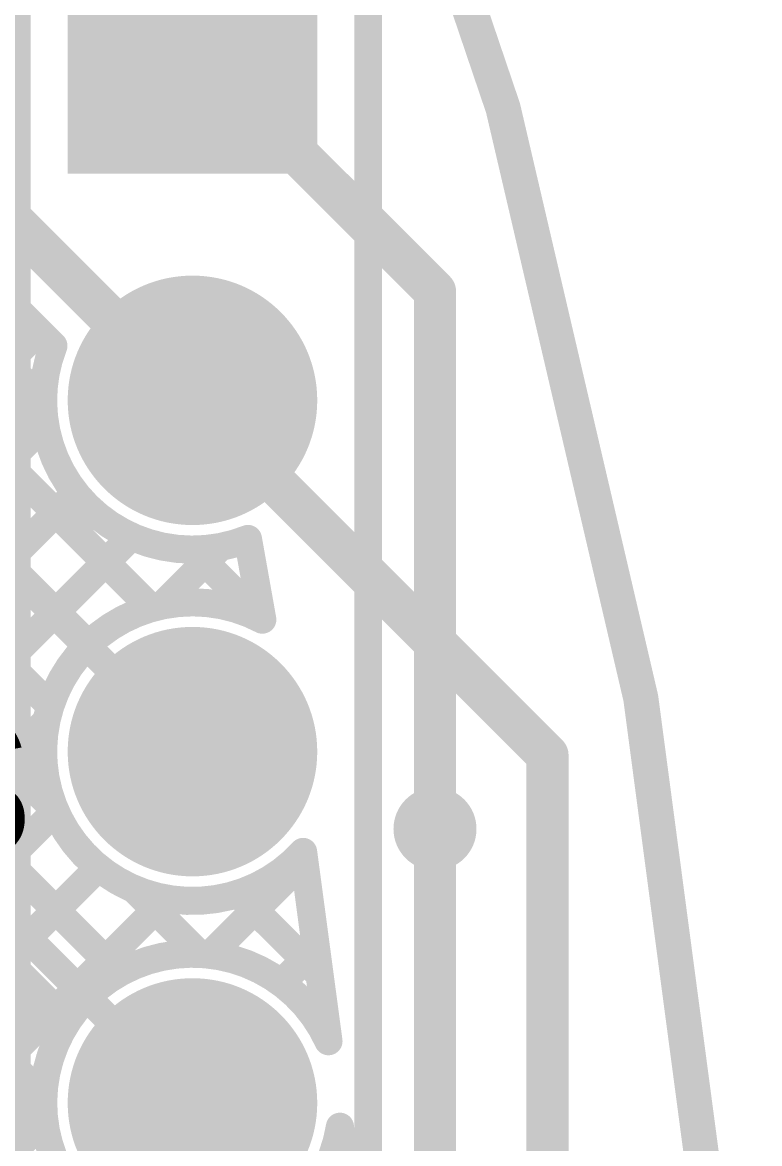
# Model space of a CAD drawing. Header units: millimetres. Extents: x -0.64 to 2.98, y -0.65 to 2.86.
# Drawn here: x 2.7686 to 2.9783, y 1.3184 to 1.6376 of the extents above; entities that cross this region are included whole.
import ezdxf

# ---------------------------------------------------------------- set-up
doc = ezdxf.new("R2010")
doc.units = ezdxf.units.MM
doc.header["$MEASUREMENT"] = 0
for name, color, linetype in [('BottomLayer', 5, 'Continuous'), ('BottomSolder', 6, 'Continuous'), ('Mechanical2', 216, 'Continuous'), ('MultiLayer', 9, 'Continuous'), ('PadHoleLayer', 156, 'Continuous'), ('TopLayer', 1, 'Continuous'), ('TopOverlay', 2, 'Continuous'), ('TopSolder', 216, 'Continuous'), ('ViaHoleLayer', 16, 'Continuous')]:
    doc.layers.add(name, color=color, linetype=linetype)
doc.styles.add('Arial', font='', dxfattribs={"height": 0.2})
doc.styles.get('Arial').set_extended_font_data('Arial')

# ---------------------------------------------------------------- blocks, each defined once
blk = doc.blocks.new('HDR1X5_257')
at = {"layer": 'BottomLayer'}
blk.add_hatch(color=5, dxfattribs=at).paths.add_polyline_path([(-0.0315, 0.0315), (0.0315, 0.0315), (0.0315, -0.0315), (-0.0315, -0.0315)])
h = blk.add_hatch(color=5, dxfattribs=at)
edge = h.paths.add_edge_path()
edge.add_arc((0.1, 0), 0.0315, 0, 360)
h = blk.add_hatch(color=5, dxfattribs=at)
edge = h.paths.add_edge_path()
edge.add_arc((0.2, 0), 0.0315, 0, 360)
h = blk.add_hatch(color=5, dxfattribs=at)
edge = h.paths.add_edge_path()
edge.add_arc((0.3, 0), 0.0315, 0, 360)
at = {"layer": 'BottomSolder'}
blk.add_hatch(color=6, dxfattribs=at).paths.add_polyline_path([(-0.0355, 0.0355), (0.0355, 0.0355), (0.0355, -0.0355), (-0.0355, -0.0355)])
h = blk.add_hatch(color=6, dxfattribs=at)
edge = h.paths.add_edge_path()
edge.add_arc((0.1, 0), 0.0355, 0, 360)
h = blk.add_hatch(color=6, dxfattribs=at)
edge = h.paths.add_edge_path()
edge.add_arc((0.2, 0), 0.0355, 0, 360)
h = blk.add_hatch(color=6, dxfattribs=at)
edge = h.paths.add_edge_path()
edge.add_arc((0.3, 0), 0.0355, 0, 360)
at = {"layer": 'MultiLayer'}
blk.add_hatch(color=9, dxfattribs=at).paths.add_polyline_path([(-0.0315, 0.0315), (0.0315, 0.0315), (0.0315, -0.0315), (-0.0315, -0.0315)])
h = blk.add_hatch(color=9, dxfattribs=at)
edge = h.paths.add_edge_path()
edge.add_arc((0.1, 0), 0.0315, 0, 360)
h = blk.add_hatch(color=9, dxfattribs=at)
edge = h.paths.add_edge_path()
edge.add_arc((0.2, 0), 0.0315, 0, 360)
h = blk.add_hatch(color=9, dxfattribs=at)
edge = h.paths.add_edge_path()
edge.add_arc((0.3, 0), 0.0315, 0, 360)
at = {"layer": 'PadHoleLayer'}
h = blk.add_hatch(color=156, dxfattribs=at)
edge = h.paths.add_edge_path()
edge.add_arc((0, 0), 0.0187, 0, 360)
h = blk.add_hatch(color=156, dxfattribs=at)
edge = h.paths.add_edge_path()
edge.add_arc((0.1, 0), 0.0187, 0, 360)
h = blk.add_hatch(color=156, dxfattribs=at)
edge = h.paths.add_edge_path()
edge.add_arc((0.2, 0), 0.0187, 0, 360)
h = blk.add_hatch(color=156, dxfattribs=at)
edge = h.paths.add_edge_path()
edge.add_arc((0.3, 0), 0.0187, 0, 360)
at = {"layer": 'TopLayer'}
blk.add_hatch(color=1, dxfattribs=at).paths.add_polyline_path([(-0.0315, 0.0315), (0.0315, 0.0315), (0.0315, -0.0315), (-0.0315, -0.0315)])
h = blk.add_hatch(color=1, dxfattribs=at)
edge = h.paths.add_edge_path()
edge.add_arc((0.1, 0), 0.0315, 0, 360)
h = blk.add_hatch(color=1, dxfattribs=at)
edge = h.paths.add_edge_path()
edge.add_arc((0.2, 0), 0.0315, 0, 360)
h = blk.add_hatch(color=1, dxfattribs=at)
edge = h.paths.add_edge_path()
edge.add_arc((0.3, 0), 0.0315, 0, 360)
at = {"layer": 'TopSolder'}
blk.add_hatch(color=216, dxfattribs=at).paths.add_polyline_path([(-0.0355, 0.0355), (0.0355, 0.0355), (0.0355, -0.0355), (-0.0355, -0.0355)])
h = blk.add_hatch(color=216, dxfattribs=at)
edge = h.paths.add_edge_path()
edge.add_arc((0.1, 0), 0.0355, 0, 360)
h = blk.add_hatch(color=216, dxfattribs=at)
edge = h.paths.add_edge_path()
edge.add_arc((0.2, 0), 0.0355, 0, 360)
h = blk.add_hatch(color=216, dxfattribs=at)
edge = h.paths.add_edge_path()
edge.add_arc((0.3, 0), 0.0355, 0, 360)
at = {"layer": 'TopOverlay', "const_width": 0.00787}
for points in [[(0.45, 0.05), (-0.05, 0.05)], [(0.45, -0.05), (-0.05, -0.05)]]:
    blk.add_lwpolyline(points, dxfattribs=at)

msp = doc.modelspace()

# ---------------------------------------------------------------- hatches: boundary and pattern name
at = {"layer": 'BottomLayer'}
h = msp.add_hatch(color=5, dxfattribs=at)
edge = h.paths.add_edge_path()
edge.add_arc((2.886, 1.408), 0.01181, 0, 360)
at = {"layer": 'BottomSolder'}
h = msp.add_hatch(color=6, dxfattribs=at)
edge = h.paths.add_edge_path()
edge.add_arc((2.886, 1.408), 0.00791, 0, 360)
at = {"layer": 'TopLayer'}
h = msp.add_hatch(color=1, dxfattribs=at)
edge = h.paths.add_edge_path()
edge.add_arc((2.886, 1.408), 0.01181, 0, 360)
at = {"layer": 'TopSolder'}
h = msp.add_hatch(color=216, dxfattribs=at)
edge = h.paths.add_edge_path()
edge.add_arc((2.886, 1.408), 0.00791, 0, 360)
at = {"layer": 'ViaHoleLayer'}
h = msp.add_hatch(color=16, dxfattribs=at)
edge = h.paths.add_edge_path()
edge.add_arc((2.886, 1.408), 0.00591, 0, 360)

# ---------------------------------------------------------------- linework, layer by layer
at = {"layer": 'BottomLayer'}
for points, const_width in [([(2.817, 1.63), (2.886, 1.561)], 0.012), ([(2.743, 1.604), (2.817, 1.53)], 0.012), ([(2.712, 1.59243), (2.7745, 1.52992)], 0.008), ([(2.731, 1.59196), (2.77744, 1.54552)], 0.008), ([(2.712, 1.56414), (2.80529, 1.47085)], 0.008), ([(2.886, 1.408), (2.886, 1.561)], 0.012), ([(2.712, 1.48845), (2.77325, 1.5497)], 0.008), ([(2.712, 1.53586), (2.78738, 1.46048)], 0.008), ([(2.712, 1.46017), (2.77505, 1.52321)], 0.008), ([(2.712, 1.50758), (2.77655, 1.44303)], 0.008), ([(2.712, 1.43188), (2.78371, 1.50359)], 0.008), ([(2.712, 1.4036), (2.79962, 1.49122)], 0.008), ([(2.83278, 1.49054), (2.83687, 1.46757)], 0.008), ([(2.80828, 1.47159), (2.82494, 1.48825)], 0.008), ([(2.81692, 1.4875), (2.83686, 1.46757)], 0.008), ([(2.712, 1.47929), (2.77787, 1.41342)], 0.008), ([(2.712, 1.45101), (2.79604, 1.36697)], 0.008), ([(2.712, 1.37531), (2.77541, 1.43872)], 0.008), ([(2.712, 1.42272), (2.78145, 1.35328)], 0.008), ([(2.712, 1.34703), (2.77803, 1.41306)], 0.008), ([(2.84848, 1.40145), (2.85569, 1.34757)], 0.008), ([(2.82202, 1.3722), (2.84881, 1.39898)], 0.008), ([(2.712, 1.31874), (2.79024, 1.39699)], 0.008), ([(2.712, 1.39444), (2.77455, 1.33189)], 0.008), ([(2.80042, 1.39087), (2.81884, 1.37246)], 0.008), ([(2.712, 1.29046), (2.80968, 1.38814)], 0.008), ([(2.83003, 1.38955), (2.85317, 1.36641)], 0.008), ([(2.84227, 1.36416), (2.85215, 1.37404)], 0.008), ([(2.712, 1.26218), (2.7748, 1.32498)], 0.008), ([(2.85895, 1.32323), (2.86938, 1.24537)], 0.008)]:
    msp.add_lwpolyline(points, dxfattribs=dict(at, const_width=const_width))
for points, const_width in [([(2.814, 1.63, 1), (2.82, 1.63, 1)], 0.006), ([(2.883, 1.561, 1), (2.889, 1.561, 1)], 0.006), ([(2.883, 1.561, 1), (2.889, 1.561, 1)], 0.006), ([(2.77125, 1.5497, 1), (2.77525, 1.5497, 1)], 0.004), ([(2.77544, 1.54552, 1), (2.77944, 1.54552, 1)], 0.004), ([(2.77544, 1.54552, 1), (2.77944, 1.54552, 1)], 0.004), ([(2.814, 1.53, 1), (2.82, 1.53, 1)], 0.006), ([(2.7725, 1.52992, 1), (2.7765, 1.52992, 1)], 0.004), ([(2.77305, 1.52321, 1), (2.77705, 1.52321, 1)], 0.004), ([(2.78171, 1.50359, 1), (2.78571, 1.50359, 1)], 0.004), ([(2.79762, 1.49122, 1), (2.80162, 1.49122, 1)], 0.004), ([(2.83078, 1.49054, 1), (2.83478, 1.49054, 1)], 0.004), ([(2.83078, 1.49054, 1), (2.83478, 1.49054, 1)], 0.004), ([(2.81492, 1.4875, 1), (2.81892, 1.4875, 1)], 0.004), ([(2.82294, 1.48825, 1), (2.82694, 1.48825, 1)], 0.004), ([(2.80329, 1.47085, 1), (2.80729, 1.47085, 1)], 0.004), ([(2.80628, 1.47159, 1), (2.81028, 1.47159, 1)], 0.004), ([(2.83486, 1.46757, 1), (2.83886, 1.46757, 1)], 0.004), ([(2.83487, 1.46757, 1), (2.83887, 1.46757, 1)], 0.004), ([(2.83487, 1.46757, 1), (2.83887, 1.46757, 1)], 0.004), ([(2.78538, 1.46048, 1), (2.78938, 1.46048, 1)], 0.004), ([(2.77455, 1.44303, 1), (2.77855, 1.44303, 1)], 0.004), ([(2.77341, 1.43872, 1), (2.77741, 1.43872, 1)], 0.004), ([(2.77587, 1.41342, 1), (2.77987, 1.41342, 1)], 0.004), ([(2.77603, 1.41306, 1), (2.78003, 1.41306, 1)], 0.004), ([(2.883, 1.408, 1), (2.889, 1.408, 1)], 0.006), ([(2.84648, 1.40145, 1), (2.85048, 1.40145, 1)], 0.004), ([(2.84648, 1.40145, 1), (2.85048, 1.40145, 1)], 0.004), ([(2.84681, 1.39898, 1), (2.85081, 1.39898, 1)], 0.004), ([(2.78824, 1.39699, 1), (2.79224, 1.39699, 1)], 0.004), ([(2.79842, 1.39087, 1), (2.80242, 1.39087, 1)], 0.004), ([(2.80768, 1.38814, 1), (2.81168, 1.38814, 1)], 0.004), ([(2.82803, 1.38955, 1), (2.83203, 1.38955, 1)], 0.004), ([(2.81684, 1.37246, 1), (2.82084, 1.37246, 1)], 0.004), ([(2.82002, 1.3722, 1), (2.82402, 1.3722, 1)], 0.004), ([(2.85015, 1.37404, 1), (2.85415, 1.37404, 1)], 0.004), ([(2.79404, 1.36697, 1), (2.79804, 1.36697, 1)], 0.004), ([(2.85117, 1.36641, 1), (2.85517, 1.36641, 1)], 0.004), ([(2.84027, 1.36416, 1), (2.84427, 1.36416, 1)], 0.004), ([(2.77945, 1.35328, 1), (2.78345, 1.35328, 1)], 0.004), ([(2.85369, 1.34757, 1), (2.85769, 1.34757, 1)], 0.004), ([(2.85369, 1.34757, 1), (2.85769, 1.34757, 1)], 0.004), ([(2.77255, 1.33189, 1), (2.77655, 1.33189, 1)], 0.004), ([(2.7728, 1.32498, 1), (2.7768, 1.32498, 1)], 0.004), ([(2.85695, 1.32323, 1), (2.86095, 1.32323, 1)], 0.004), ([(2.85695, 1.32323, 1), (2.86095, 1.32323, 1)], 0.004)]:
    msp.add_lwpolyline(points, format="xyb", close=True, dxfattribs=dict(at, const_width=const_width))
at = {"layer": 'BottomLayer', "const_width": 0.008}
for points in [[(2.83278, 1.49054, -0.656953), (2.77744, 1.54552)], [(2.84848, 1.40145, -2.042567), (2.83687, 1.46757)], [(2.85895, 1.32323, -6.771977), (2.85569, 1.34757)]]:
    msp.add_lwpolyline(points, format="xyb", dxfattribs=at)
at = {"layer": 'Mechanical2', "const_width": 0.01}
msp.add_lwpolyline([(1.75783, 2.80917, -6.230382), (0.64896, 2.81029)], format="xyb", dxfattribs=at)
at = {"layer": 'TopLayer'}
for points, const_width in [([(2.817, 1.63), (2.817, 1.805)], 0.012), ([(2.817, 1.53), (2.918, 1.429)], 0.012), ([(2.758, 1.489), (2.817, 1.43)], 0.008), ([(2.918, 0.918), (2.918, 1.429)], 0.012), ([(2.886, 0.986), (2.886, 1.408)], 0.012), ([(2.74174, 1.40526), (2.817, 1.33)], 0.008), ([(2.73674, 1.38905), (2.77828, 1.34751)], 0.008), ([(2.73674, 1.3697), (2.77455, 1.33189)], 0.008), ([(2.73674, 1.3152), (2.77366, 1.35212)], 0.008), ([(2.73674, 1.28691), (2.7748, 1.32498)], 0.008), ([(2.85895, 1.32323), (2.869, 1.24822)], 0.008)]:
    msp.add_lwpolyline(points, dxfattribs=dict(at, const_width=const_width))
for points, const_width in [([(2.814, 1.63, 1), (2.82, 1.63, 1)], 0.006), ([(2.814, 1.53, 1), (2.82, 1.53, 1)], 0.006), ([(2.815, 1.43, 1), (2.819, 1.43, 1)], 0.004), ([(2.915, 1.429, 1), (2.921, 1.429, 1)], 0.006), ([(2.915, 1.429, 1), (2.921, 1.429, 1)], 0.006), ([(2.883, 1.408, 1), (2.889, 1.408, 1)], 0.006), ([(2.77166, 1.35212, 1), (2.77566, 1.35212, 1)], 0.004), ([(2.77628, 1.34751, 1), (2.78028, 1.34751, 1)], 0.004), ([(2.77628, 1.34751, 1), (2.78028, 1.34751, 1)], 0.004), ([(2.77255, 1.33189, 1), (2.77655, 1.33189, 1)], 0.004), ([(2.815, 1.33, 1), (2.819, 1.33, 1)], 0.004), ([(2.7728, 1.32498, 1), (2.7768, 1.32498, 1)], 0.004), ([(2.85695, 1.32323, 1), (2.86095, 1.32323, 1)], 0.004), ([(2.85695, 1.32323, 1), (2.86095, 1.32323, 1)], 0.004)]:
    msp.add_lwpolyline(points, format="xyb", close=True, dxfattribs=dict(at, const_width=const_width))
at = {"layer": 'TopLayer', "const_width": 0.008}
msp.add_lwpolyline([(2.85895, 1.32323, -1.141884), (2.77828, 1.34751)], format="xyb", dxfattribs=at)

# ---------------------------------------------------------------- block references
at = {"rotation": 270}
msp.add_blockref('HDR1X5_257', (2.817, 1.63), dxfattribs=at)

# ---------------------------------------------------------------- texts
at = {"layer": 'TopOverlay', "style": 'Arial'}
msp.add_text('RTS', height=0.04, rotation=360, dxfattribs=at).set_placement((2.66009, 1.39978))

doc.saveas('drawing.dxf')
